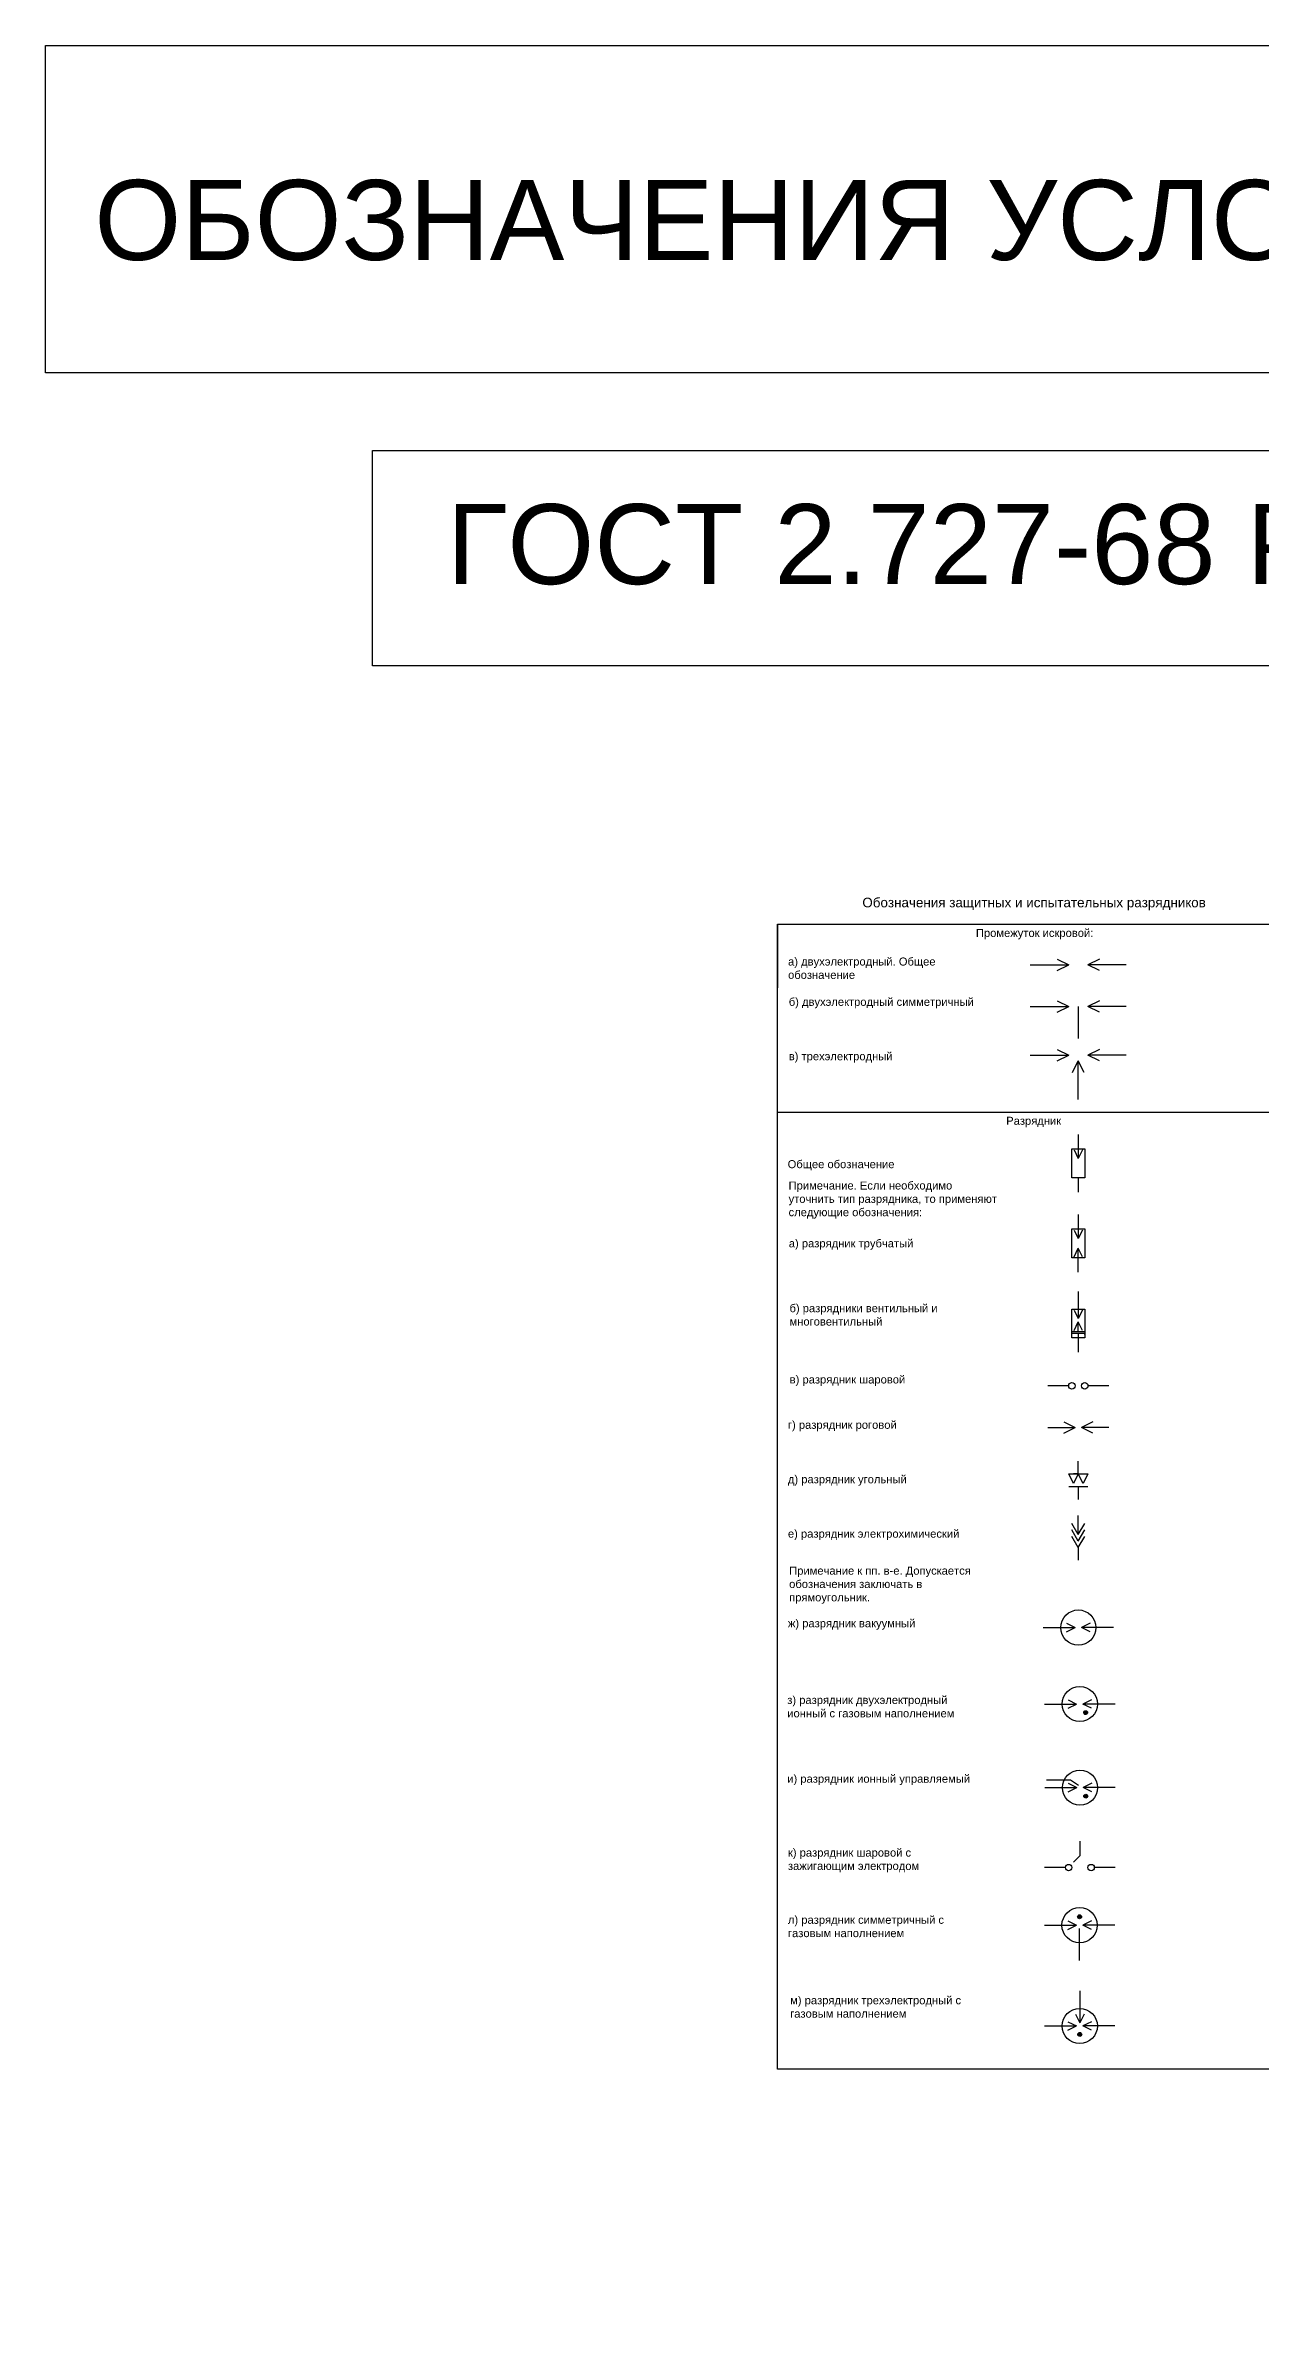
# Model space of a CAD drawing. Header units: millimetres. Extents: x 1912 to 3443, y 1498 to 2353.
# Drawn here: x 1912 to 2292, y 1643 to 2353 of the extents above; entities that cross this region are included whole.
import ezdxf

# ---------------------------------------------------------------- set-up
doc = ezdxf.new("R2010")
doc.units = ezdxf.units.MM
doc.styles.get("Standard").update_dxf_attribs({"font": 'arial.ttf'})
pattern_1 = [(0, (0, -18.579), (0, 6.985), [5.08, -1.905]), (90, (0, -18.579), (-6.985, 4e-16), [5.08, -1.905])]

msp = doc.modelspace()

# ---------------------------------------------------------------- hatches: boundary and pattern name
at = {"true_color": 0x000000}
h = msp.add_hatch(dxfattribs=at)
h.set_pattern_fill('ANGLE', color=18)
h.set_pattern_definition([(0, (20.78, -96.577), (0, 6.985), [5.08, -1.905]), (90, (20.78, -96.577), (-6.985, 4e-16), [5.08, -1.905])])
h.paths.add_polyline_path([(2037.22, 1963.74), (2035.1, 1961.62), (2035.8, 1960.91)])
h.paths.add_polyline_path([(2036.42, 1962.94), (2037.22, 1963.74), (2034.39, 1962.33), (2035.09, 1961.62)])
h = msp.add_hatch(color=18, dxfattribs=at)
h.dxf.hatch_style = 1
h.paths.add_polyline_path([(2237.87, 1832.41, 1), (2236.67, 1832.41, 1)])
h = msp.add_hatch(color=18, dxfattribs=at)
h.dxf.hatch_style = 1
h.paths.add_polyline_path([(2237.92, 1806.3, 1), (2236.72, 1806.3, 1)])
h = msp.add_hatch(dxfattribs=at)
h.set_pattern_fill('ANGLE', color=18)
h.set_pattern_definition([(0, (155, -257), (0, 6.985), [5.08, -1.905]), (90, (155, -257), (-6.985, 4e-16), [5.08, -1.905])])
h.paths.add_polyline_path([(2171.44, 1803.31), (2169.32, 1801.19), (2170.02, 1800.48)])
h.paths.add_polyline_path([(2170.64, 1802.52), (2171.44, 1803.31), (2168.61, 1801.9), (2169.31, 1801.2)])
h = msp.add_hatch(dxfattribs=at)
h.set_pattern_fill('ANGLE', color=18)
h.set_pattern_definition([(0, (154.978, -270.92), (0, 6.985), [5.08, -1.905]), (90, (154.978, -270.92), (-6.985, 4e-16), [5.08, -1.905])])
h.paths.add_polyline_path([(2171.42, 1789.39), (2169.3, 1787.27), (2170, 1786.56)])
h.paths.add_polyline_path([(2170.62, 1788.6), (2171.42, 1789.39), (2168.59, 1787.98), (2169.29, 1787.28)])
h = msp.add_hatch(color=18, dxfattribs=at)
h.dxf.hatch_style = 1
h.paths.add_polyline_path([(2235.99, 1768.62, 1), (2234.79, 1768.62, 1)])
h = msp.add_hatch(color=18, dxfattribs=at)
h.dxf.hatch_style = 1
h.paths.add_polyline_path([(2236.05, 1731.86, 1), (2234.85, 1731.86, 1)])
h = msp.add_hatch()
h.set_pattern_fill('ANGLE', color=256)
h.set_pattern_definition(pattern_1)
h.paths.add_polyline_path([(2183.27, 1676.28, -0.010761), (2183.41, 1676.06), (2183.67, 1676.06, 0.584546)])
h.paths.add_polyline_path([(2183.27, 1676.28, 0.262191), (2183.15, 1676.06, 0.267949), (2183.28, 1675.83), (2183.41, 1676.06, 0.010761)])
h.paths.add_polyline_path([(2183.41, 1676.06), (2183.28, 1675.83, 0.262191), (2183.53, 1675.83, 0.010761)])
h.paths.add_polyline_path([(2183.67, 1676.06), (2183.41, 1676.06, -0.010761), (2183.53, 1675.83, 0.273724)])
h.paths.add_polyline_path([(2203.89, 1676.31, 0.13713), (2203.75, 1676.28, -0.010761), (2203.89, 1676.06)])
h.paths.add_polyline_path([(2203.75, 1676.28, 0.262191), (2203.63, 1676.06, 0.267949), (2203.76, 1675.83), (2203.89, 1676.06, 0.010761)])
h.paths.add_polyline_path([(2203.89, 1676.06), (2203.76, 1675.83, 0.262191), (2204.01, 1675.83, 0.010761)])
h.paths.add_polyline_path([(2203.89, 1676.31), (2203.89, 1676.06, -0.010761), (2204.01, 1675.83, 0.273724), (2204.15, 1676.06, 0.414214)])
h = msp.add_hatch()
h.set_pattern_fill('ANGLE', color=256)
h.set_pattern_definition(pattern_1)
h.paths.add_polyline_path([(2155.27, 1643.04), (2155.01, 1643.04, -0.010761), (2155, 1642.79, 0.420531)])
h.paths.add_polyline_path([(2155, 1643.3, -0.010761), (2155.01, 1643.04), (2155.27, 1643.04, 0.420531)])
h.paths.add_polyline_path([(2155, 1643.3, 0.407924), (2154.75, 1643.04, 0.407924), (2155, 1642.79, 0.021524)])

# ---------------------------------------------------------------- linework, layer by layer
for p, q in [((2141, 2078.72), (2141, 2072.47)), ((2141, 2072.47), (2141, 2058.83)), ((2228.42, 2067.79), (2232, 2066)), ((2241.58, 2067.79), (2238, 2066)), ((2220, 2066), (2232, 2066)), ((2228.42, 2064.21), (2232, 2066)), ((2250, 2066), (2238, 2066)), ((2241.58, 2064.21), (2238, 2066)), ((2228.42, 2054.79), (2232, 2053)), ((2241.58, 2054.79), (2238, 2053)), ((2220, 2053), (2232, 2053)), ((2228.42, 2051.21), (2232, 2053)), ((2235, 2053), (2235, 2043)), ((2250, 2053), (2238, 2053)), ((2241.58, 2051.21), (2238, 2053)), ((2228.42, 2039.58), (2232, 2037.79)), ((2241.58, 2039.58), (2238, 2037.79)), ((2220, 2037.79), (2232, 2037.79)), ((2228.42, 2036), (2232, 2037.79)), ((2233.21, 2032.42), (2235, 2036)), ((2235, 2024), (2235, 2036)), ((2236.79, 2032.42), (2235, 2036)), ((2250, 2037.79), (2238, 2037.79)), ((2241.58, 2036), (2238, 2037.79)), ((2141, 2020), (2301.69, 2020)), ((2235, 2013), (2235, 2005.5)), ((2233, 2008.5), (2235, 2008.5)), ((2233, 1999.5), (2233, 2008.5)), ((2233.66, 2008.18), (2235, 2005.5)), ((2235, 2008.5), (2237, 2008.5)), ((2236.34, 2008.18), (2235, 2005.5)), ((2237, 2008.5), (2237, 1999.5)), ((2237, 1999.5), (2233, 1999.5)), ((2235, 1999.5), (2235, 1995)), ((2233, 1983.5), (2235, 1983.5)), ((2233, 1974.5), (2233, 1983.5)), ((2233, 1983.5), (2237, 1983.5)), ((2233.66, 1983.18), (2235, 1980.5)), ((2235, 1988), (2235, 1980.5)), ((2235, 1983.5), (2237, 1983.5)), ((2236.34, 1983.18), (2235, 1980.5)), ((2237, 1983.5), (2237, 1974.5)), ((2233.66, 1974.82), (2235, 1977.5)), ((2235, 1970), (2235, 1977.5)), ((2236.34, 1974.82), (2235, 1977.5)), ((2237, 1974.5), (2233, 1974.5)), ((2235, 1974.5), (2233, 1974.5)), ((2237, 1974.5), (2235, 1974.5)), ((2235, 1964), (2235, 1955.5)), ((2233, 1958.5), (2235, 1958.5)), ((2233, 1949.5), (2233, 1958.5)), ((2233, 1958.5), (2237, 1958.5)), ((2233.66, 1958.18), (2235, 1955.5)), ((2233.66, 1951.82), (2235, 1954.5)), ((2235, 1958.5), (2237, 1958.5)), ((2236.34, 1958.18), (2235, 1955.5)), ((2236.34, 1951.82), (2235, 1954.5)), ((2235, 1951.5), (2235, 1954.5)), ((2237, 1958.5), (2237, 1949.5)), ((2233, 1951.5), (2237, 1951.5)), ((2233, 1951), (2237, 1951)), ((2233, 1950.5), (2233, 1951)), ((2235, 1949.5), (2233, 1949.5)), ((2235, 1951), (2235, 1945)), ((2235, 1950.5), (2235, 1945.5)), ((2237, 1949.5), (2235, 1949.5)), ((2237, 1950.5), (2237, 1951)), ((2232, 1934.5), (2225.5, 1934.5)), ((2244.5, 1934.5), (2238, 1934.5)), ((2225.5, 1921.5), (2234, 1921.5)), ((2230.42, 1923.29), (2234, 1921.5)), ((2230.42, 1919.71), (2234, 1921.5)), ((2239.58, 1923.29), (2236, 1921.5)), ((2244.5, 1921.5), (2236, 1921.5)), ((2239.58, 1919.71), (2236, 1921.5)), ((2232, 1907), (2235, 1907)), ((2233.5, 1904), (2232, 1907)), ((2235, 1907), (2233.5, 1904)), ((2235, 1907), (2233.5, 1907)), ((2235, 1907), (2235, 1911)), ((2235, 1907), (2238, 1907)), ((2236.5, 1904), (2235, 1907)), ((2235, 1907), (2236.5, 1907)), ((2238, 1907), (2236.5, 1904)), ((2232, 1903), (2238, 1903)), ((2235, 1903), (2235, 1899)), ((2235, 1888), (2233, 1891.46)), ((2235, 1888), (2235, 1894)), ((2235, 1888), (2237, 1891.46)), ((2235, 1886), (2233, 1889.46)), ((2235, 1884), (2233, 1887.46)), ((2235, 1886), (2237, 1889.46)), ((2235, 1884), (2237, 1887.46)), ((2235, 1884), (2235, 1880)), ((2224, 1858.97), (2234, 1858.97)), ((2231.32, 1860.31), (2234, 1858.97)), ((2231.32, 1857.63), (2234, 1858.97)), ((2238.68, 1860.31), (2236, 1858.97)), ((2246, 1858.97), (2236, 1858.97)), ((2238.68, 1857.63), (2236, 1858.97)), ((2224.46, 1835.09), (2234.46, 1835.09)), ((2231.78, 1836.43), (2234.46, 1835.09)), ((2231.78, 1833.75), (2234.46, 1835.09)), ((2239.15, 1836.43), (2236.46, 1835.09)), ((2246.46, 1835.09), (2236.46, 1835.09)), ((2239.15, 1833.75), (2236.46, 1835.09)), ((2224.51, 1808.97), (2234.51, 1808.97)), ((2232.54, 1811.25), (2225.04, 1811.25)), ((2231.82, 1810.32), (2234.51, 1808.97)), ((2231.82, 1807.63), (2234.51, 1808.97)), ((2235.03, 1809.58), (2232.54, 1811.25)), ((2239.19, 1810.32), (2236.51, 1808.97)), ((2246.51, 1808.97), (2236.51, 1808.97)), ((2239.19, 1807.63), (2236.51, 1808.97)), ((2235.59, 1787.74), (2235.59, 1792.24)), ((2230.98, 1783.99), (2224.48, 1783.99)), ((2233.45, 1785.64), (2235.59, 1787.74)), ((2246.5, 1783.99), (2240, 1783.99)), ((2224.39, 1765.98), (2234.39, 1765.98)), ((2231.71, 1767.32), (2234.39, 1765.98)), ((2231.71, 1764.64), (2234.39, 1765.98)), ((2235.39, 1754.98), (2235.39, 1764.98)), ((2239.07, 1767.32), (2236.39, 1765.98)), ((2246.39, 1765.98), (2236.39, 1765.98)), ((2239.07, 1764.64), (2236.39, 1765.98)), ((2235.45, 1745.5), (2235.45, 1735.5)), ((2224.45, 1734.5), (2234.45, 1734.5)), ((2231.77, 1735.84), (2234.45, 1734.5)), ((2231.77, 1733.16), (2234.45, 1734.5)), ((2234.11, 1738.18), (2235.45, 1735.5)), ((2236.79, 1738.18), (2235.45, 1735.5)), ((2239.13, 1735.84), (2236.45, 1734.5)), ((2246.45, 1734.5), (2236.45, 1734.5)), ((2239.13, 1733.16), (2236.45, 1734.5))]:
    msp.add_line(p, q)
for points in [[(1912.28, 2353.27), (2888.06, 2353.27), (2888.06, 2250.97), (1912.28, 2250.97)], [(2014.46, 2226.71), (2780.01, 2226.71), (2780.01, 2159.46), (2014.46, 2159.46)], [(2141, 2078.72), (2301.69, 2078.72), (2301.69, 1721), (2141, 1721)]]:
    msp.add_lwpolyline(points, close=True)
for centre, radius in [((2233, 1934.5), 1), ((2237, 1934.5), 1), ((2235, 1858.97), 5.5), ((2235.46, 1835.09), 5.5), ((2237.27, 1832.41), 0.599), ((2235.51, 1808.97), 5.5), ((2237.32, 1806.3), 0.599), ((2231.98, 1783.99), 1), ((2239, 1783.99), 1), ((2235.39, 1765.98), 5.5), ((2235.39, 1768.62), 0.599), ((2235.45, 1734.5), 5.5), ((2235.45, 1731.86), 0.599)]:
    msp.add_circle(centre, radius)

# ---------------------------------------------------------------- texts
at = {"attachment_point": 1}
for s, width, gutter_width, heights, insert, char_height in [('ОБОЗНАЧЕНИЯ УСЛОВНЫЕ ГРАФИЧЕСКИЕ В СХЕМАХ', 1137.9666, 125, [-25.87], (1927.55, 2311.25), 25), ('ГОСТ 2.727-68 Разрядники, предохранители', 6862.284, 125, [-32.38], (2037.69, 2209.98), 25), ('\\pxqc;Обозначения защитных и испытательных разрядников', 160.0234, 12.5, [-3.9], (2141.16, 2087), 3), ('а) двухэлектродный. Общее обозначение', 56.3975, 12.5, [-6.83], (2144.31, 2068.31), 2.5), ('б) двухэлектродный симметричный', 56.3975, 12.5, [-7.42], (2144.53, 2055.72), 2.5), ('в) трехэлектродный', 56.3975, 12.5, [-3.28], (2144.53, 2038.72), 2.5), ('Общее обозначение', 56.3975, 12.5, [-3.07], (2144.17, 2005), 2.5), ('Примечание. Если необходимо уточнить тип разрядника, то применяют следующие обозначения:', 65.731, 12.5, [-11.69], (2144.47, 1998.33), 2.5), ('а) разрядник трубчатый', 56.3975, 12.5, [-3.29], (2144.53, 1980.27), 2.5), ('б) разрядники вентильный и многовентильный', 56.3975, 12.5, [-6.77], (2144.76, 1960), 2.5), ('в) разрядник шаровой', 56.3975, 12.5, [-3.28], (2144.82, 1937.73), 2.5), ('г) разрядник роговой', 56.3975, 12.5, [-3.28], (2144.27, 1923.57), 2.5), ('д) разрядник угольный', 56.3975, 12.5, [-3.28], (2144.26, 1906.56), 2.5), ('е) разрядник электрохимический', 56.3975, 12.5, [-3.28], (2144.26, 1889.56), 2.5), ('Примечание к пп. в-е. Допускается обозначения заключать в прямоугольник.', 65.731, 12.5, [-11.63], (2144.65, 1878), 2.5), ('ж) разрядник вакуумный', 56.3975, 12.5, [-3.28], (2144.26, 1861.56), 2.5), ('з) разрядник двухэлектродный ионный с газовым наполнением', 56.3975, 12.5, [-6.75], (2144.06, 1837.6), 2.5), ('и) разрядник ионный управляемый', 56.3975, 12.5, [-7.44], (2144.06, 1813), 2.5), ('к) разрядник шаровой с зажигающим электродом', 56.3975, 12.5, [-7.4], (2144.27, 1789.92), 2.5), ('л) разрядник симметричный с газовым наполнением', 56.3975, 12.5, [-6.75], (2144.27, 1768.92), 2.5), ('м) разрядник трехэлектродный с газовым наполнением', 56.3975, 12.5, [-6.75], (2144.96, 1743.78), 2.5)]:
    msp.add_mtext_dynamic_manual_height_columns(s, width=width, gutter_width=gutter_width, heights=heights, dxfattribs=dict(at, insert=insert, char_height=char_height))
at = {"color": 242, "true_color": 0xcd2027, "char_height": 2.5, "attachment_point": 1}
for s, heights, insert in [('\\pxqc;Промежуток искровой:', [-3.23], (2141, 2077.25)), ('\\pxqc;Разрядник', [-3.19], (2140.7, 2018.56))]:
    msp.add_mtext_dynamic_manual_height_columns(s, width=160.687, gutter_width=12.5, heights=heights, dxfattribs=dict(at, insert=insert))

doc.saveas('drawing.dxf')
